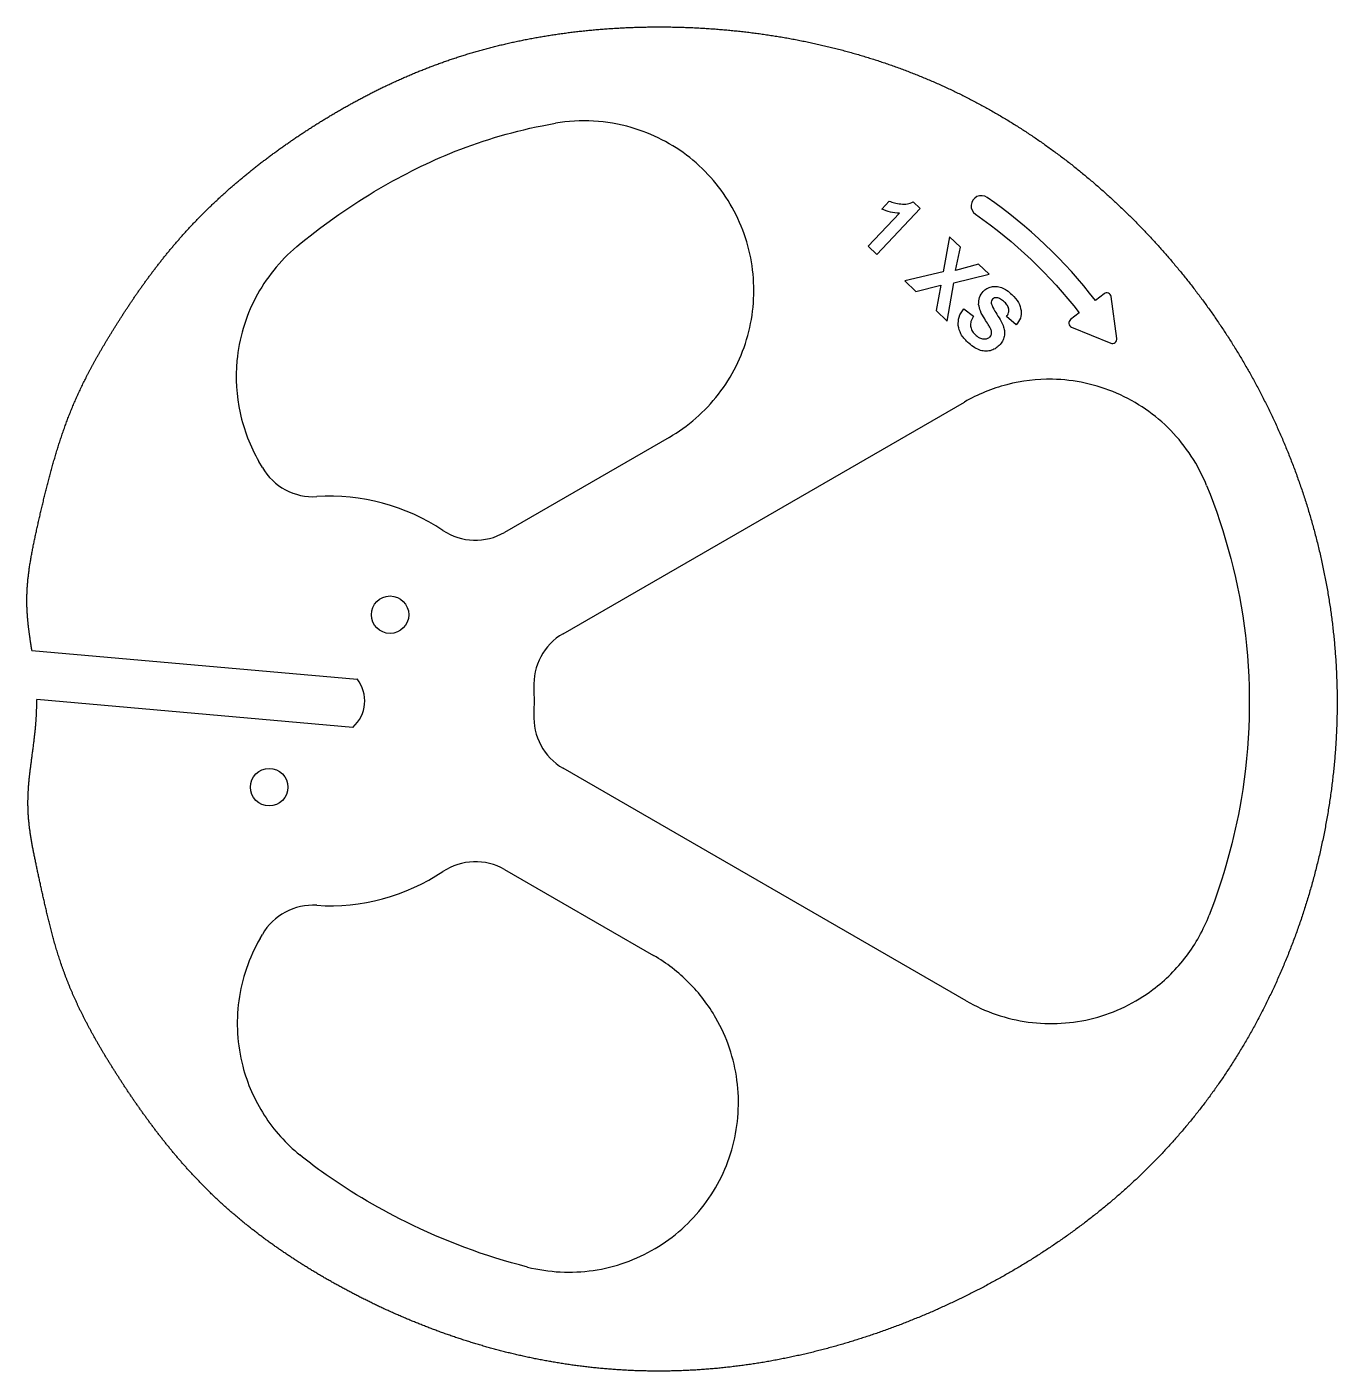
# Model space of a CAD drawing. Header units: millimetres. Extents: x -52 to 172, y -115 to 115.
import ezdxf

# ---------------------------------------------------------------- set-up
doc = ezdxf.new("R2010")
doc.units = ezdxf.units.MM
doc.layers.get('0').update_dxf_attribs({"linetype": 'CONTINUOUS'})

msp = doc.modelspace()

# ---------------------------------------------------------------- linework, layer by layer
for p, q in [((94.37, 84.07), (95.66, 85.43)), ((99.74, 85.3), (100.95, 84.15)), ((92.03, 77.75), (97.38, 83.37)), ((100.95, 84.15), (93.53, 76.33)), ((93.53, 76.33), (92.03, 77.75)), ((108.37, 67.05), (110.04, 65.75)), ((117.35, 64.27), (115.71, 65.7)), ((39.91, 11.5), (108.5, 51.09)), ((58.01, 45.04), (29.91, 28.82)), ((-11.5, 39.91), (-12.09, 40.93)), ((-50.89, 8.64), (4.68, 3.75)), ((3.95, -4.51), (-50.06, 0.23)), ((108.79, -51.26), (39.91, -11.5)), ((29.91, -28.82), (55.37, -43.52)), ((-11.9, -40.61), (-11.5, -39.91))]:
    msp.add_line(p, q)
msp.add_lwpolyline([(110.38, 83.18, -0.076905), (128.12, 66.33), (126.65, 65.19, 0.57735), (126.82, 63.9), (133.5, 61.16, 0.57735), (134.53, 61.95), (133.56, 69.11, 0.57735), (132.36, 69.6), (130.89, 68.46, 0.076905), (112.38, 86.05, 1)], format="xyb", close=True)
msp.add_lwpolyline([(98.32, 71.78), (100.2, 69.99), (104.49, 71.04), (103.66, 66.71), (105.55, 64.9), (106.7, 71.44), (112.71, 72.92), (110.89, 74.65), (106.98, 73.6), (107.8, 77.58), (105.96, 79.33), (104.84, 73.32)], close=True)
for centre in [(10.33, 14.74), (-10.33, -14.74)]:
    msp.add_circle(centre, 3.2)
for centre, radius, start, end in [((-2.84, 44.91), 10, 210, 273.6122), ((0, 0), 35, 56.3878, 93.6122), ((24.91, 37.48), 10, 236.3878, 300), ((44.91, 2.84), 10, 120, 183.6122), ((0, 0), 6, -48.7865, 38.7379), ((0, 0), 35, -3.6122, 3.6122), ((44.91, -2.84), 10, 176.3878, 240), ((24.91, -37.48), 10, 60, 123.6122), ((0, 0), 35, 266.3878, 303.6122), ((-2.84, -44.91), 10, 86.3878, 150)]:
    msp.add_arc(centre, radius, start, end)
for points, degree, knots in [([(-50.89, 8.64), (-51.01, 9.39), (-51.24, 10.94), (-51.58, 13.25), (-51.85, 16.31), (-51.72, 20.16), (-51.15, 24.17), (-50.29, 28.34), (-49.29, 32.72), (-48.19, 37.23), (-46.96, 41.79), (-45.54, 46.27), (-43.88, 50.6), (-41.95, 54.76), (-39.79, 58.8), (-37.43, 62.79), (-34.89, 66.79), (-32.15, 70.83), (-29.14, 74.89), (-25.8, 78.96), (-22.08, 82.97), (-17.98, 86.89), (-13.53, 90.66), (-8.8, 94.25), (-3.86, 97.63), (1.22, 100.76), (6.41, 103.62), (11.72, 106.2), (17.18, 108.47), (22.83, 110.44), (28.71, 112.08), (34.85, 113.4), (41.24, 114.38), (47.84, 115.02), (54.62, 115.29), (61.52, 115.2), (68.47, 114.73), (75.42, 113.87), (82.32, 112.61), (89.11, 110.94), (95.76, 108.86), (102.23, 106.37), (108.49, 103.48), (114.53, 100.2), (120.32, 96.54), (125.86, 92.55), (131.13, 88.23), (136.15, 83.62), (140.9, 78.74), (145.37, 73.59), (149.57, 68.19), (153.47, 62.52), (157.08, 56.58), (160.37, 50.38), (163.32, 43.91), (165.9, 37.19), (168.09, 30.23), (169.86, 23.07), (171.17, 15.75), (171.99, 8.31), (172.32, 0.8), (172.13, -6.73), (171.45, -14.23), (170.28, -21.64), (168.65, -28.92), (166.59, -36.01), (164.12, -42.87), (161.27, -49.47), (158.06, -55.78), (154.51, -61.79), (150.62, -67.49), (146.4, -72.86), (141.86, -77.92), (137.02, -82.67), (131.87, -87.1), (126.45, -91.23), (120.76, -95.06), (114.84, -98.59), (108.71, -101.82), (102.39, -104.73), (95.92, -107.31), (89.33, -109.54), (82.63, -111.39), (75.87, -112.84), (69.09, -113.88), (62.3, -114.48), (55.56, -114.65), (48.9, -114.4), (42.36, -113.73), (35.97, -112.69), (29.75, -111.3), (23.74, -109.58), (17.92, -107.57), (12.3, -105.31), (6.87, -102.81), (1.64, -100.09), (-3.4, -97.18), (-8.22, -94.06), (-12.8, -90.74), (-17.1, -87.21), (-21.12, -83.46), (-24.83, -79.51), (-28.26, -75.39), (-31.45, -71.17), (-34.43, -66.88), (-37.22, -62.57), (-39.82, -58.27), (-42.17, -53.94), (-44.21, -49.58), (-45.9, -45.17), (-47.24, -40.73), (-48.32, -36.35), (-49.26, -32.12), (-50.13, -28.13), (-50.93, -24.35), (-51.5, -20.66), (-51.67, -16.89), (-51.36, -12.9), (-50.74, -8.68), (-50.28, -5.19), (-50.09, -2.58), (-50.05, -0.85), (-50.06, 0.01)], 5, [0.0172399, 0.0172399, 0.0172399, 0.0172399, 0.0172399, 0.0172399, 0.025, 0.0333333, 0.0416667, 0.05, 0.0583333, 0.0666667, 0.075, 0.0833333, 0.0916667, 0.1, 0.1083333, 0.1166667, 0.125, 0.1333333, 0.1416667, 0.15, 0.1583333, 0.1666667, 0.175, 0.1833333, 0.1916667, 0.2, 0.2083333, 0.2166667, 0.225, 0.2333333, 0.2416667, 0.25, 0.2583333, 0.2666667, 0.275, 0.2833333, 0.2916667, 0.3, 0.3083333, 0.3166667, 0.325, 0.3333333, 0.3416667, 0.35, 0.3583333, 0.3666667, 0.375, 0.3833333, 0.3916667, 0.4, 0.4083333, 0.4166667, 0.425, 0.4333333, 0.4416667, 0.45, 0.4583333, 0.4666667, 0.475, 0.4833333, 0.4916667, 0.5, 0.5083333, 0.5166667, 0.525, 0.5333333, 0.5416667, 0.55, 0.5583333, 0.5666667, 0.575, 0.5833333, 0.5916667, 0.6, 0.6083333, 0.6166667, 0.625, 0.6333333, 0.6416667, 0.65, 0.6583333, 0.6666667, 0.675, 0.6833333, 0.6916667, 0.7, 0.7083333, 0.7166667, 0.725, 0.7333333, 0.7416667, 0.75, 0.7583333, 0.7666667, 0.775, 0.7833333, 0.7916667, 0.8, 0.8083333, 0.8166667, 0.825, 0.8333333, 0.8416667, 0.85, 0.8583333, 0.8666667, 0.875, 0.8833333, 0.8916667, 0.9, 0.9083333, 0.9166667, 0.925, 0.9333333, 0.9416667, 0.95, 0.9583333, 0.9666667, 0.975, 0.9833333, 0.9916667, 1, 1, 1, 1, 1, 1]), ([(58.01, 45.04), (61.28, 46.93), (64.15, 49.44), (68.77, 55.41), (70.47, 58.82), (72.47, 66.11), (72.75, 69.91), (71.84, 77.41), (70.66, 81.03), (66.97, 87.62), (64.5, 90.52), (58.58, 95.22), (55.19, 96.96), (49.46, 98.62), (47.3, 98.99), (42.93, 99.23), (40.74, 99.1), (38.58, 98.73)], 3, [0, 0, 0, 0, 1.132869, 1.132869, 2.265738, 2.265738, 3.398607, 3.398607, 4.531476, 4.531476, 5.664345, 5.664345, 6.797214, 6.797214, 7.453878, 7.453878, 8.110543, 8.110543, 8.110543, 8.110543]), ([(-5.61, 77.65), (-1.61, 81.01), (2.95, 84.23), (7.64, 87.05), (11.87, 89.58), (16.16, 91.77), (20.55, 93.58), (25.51, 95.62), (30.68, 97.19), (36.34, 98.32), (37.08, 98.46), (37.82, 98.6), (38.58, 98.73)], 3, [0.18002482, 0.18002482, 0.18002482, 0.18002482, 0.20616759, 0.20616759, 0.20616759, 0.22974921, 0.22974921, 0.22974921, 0.25634356, 0.25634356, 0.25634356, 0.25980541, 0.25980541, 0.25980541, 0.25980541]), ([(95.66, 85.43), (95.95, 85.31), (96.58, 85.07), (97.25, 84.99), (97.62, 84.95)], 3, [0, 0, 0, 0, 0.0923101, 0.2023129, 0.2023129, 0.2023129, 0.2023129]), ([(97.62, 84.95), (98, 84.93), (98.73, 84.89), (99.41, 85.17), (99.74, 85.3)], 3, [0, 0, 0, 0, 0.1127081, 0.2174206, 0.2174206, 0.2174206, 0.2174206]), ([(97.38, 83.37), (96.86, 83.41), (95.82, 83.47), (94.86, 83.87), (94.37, 84.07)], 3, [0, 0, 0, 0, 0.1533329, 0.3101167, 0.3101167, 0.3101167, 0.3101167]), ([(-5.61, 77.65), (-8.51, 75.22), (-10.9, 72.25), (-14.41, 65.57), (-15.49, 61.91), (-16.12, 55.18), (-15.94, 52.17), (-14.67, 46.33), (-13.58, 43.52), (-12.09, 40.93)], 3, [0, 0, 0, 0, 1.132869, 1.132869, 2.265738, 2.265738, 3.162825, 3.162825, 4.059911, 4.059911, 4.059911, 4.059911]), ([(110.93, 67.75), (110.93, 68.17), (110.94, 69.01), (111.45, 69.67), (111.7, 69.99)], 3, [0, 0, 0, 0, 0.1231572, 0.243461, 0.243461, 0.243461, 0.243461]), ([(111.7, 69.99), (111.9, 70.18), (112.31, 70.54), (112.83, 70.71), (113.1, 70.79)], 3, [0, 0, 0, 0, 0.0802233, 0.1620922, 0.1620922, 0.1620922, 0.1620922]), ([(113.1, 70.79), (113.38, 70.83), (113.96, 70.92), (114.53, 70.74), (114.82, 70.65)], 3, [0, 0, 0, 0, 0.0847231, 0.1745819, 0.1745819, 0.1745819, 0.1745819]), ([(114.82, 70.65), (115.12, 70.51), (115.78, 70.21), (116.32, 69.73), (116.61, 69.47)], 3, [0, 0, 0, 0, 0.100569, 0.215664, 0.215664, 0.215664, 0.215664]), ([(116.61, 69.47), (117.03, 69.04), (117.81, 68.26), (118.08, 67.2), (118.2, 66.73)], 3, [0, 0, 0, 0, 0.1785346, 0.3220243, 0.3220243, 0.3220243, 0.3220243]), ([(107.42, 64.16), (107.44, 64.66), (107.47, 65.71), (108.06, 66.58), (108.37, 67.05)], 3, [0, 0, 0, 0, 0.1448002, 0.3092406, 0.3092406, 0.3092406, 0.3092406]), ([(111.97, 65.29), (111.69, 65.74), (111.21, 66.5), (111.01, 67.38), (110.93, 67.75)], 3, [0, 0, 0, 0, 0.1559376, 0.2683896, 0.2683896, 0.2683896, 0.2683896]), ([(113.31, 68.67), (113.23, 68.57), (113.08, 68.37), (113.09, 68.11), (113.09, 67.98)], 3, [0, 0, 0, 0, 0.0362461, 0.07465157, 0.07465157, 0.07465157, 0.07465157]), ([(113.09, 67.98), (113.17, 67.73), (113.39, 67.05), (113.79, 66.46), (114.04, 66.09)], 3, [0, 0, 0, 0, 0.0786118, 0.212619, 0.212619, 0.212619, 0.212619]), ([(114.01, 68.92), (113.88, 68.92), (113.61, 68.93), (113.41, 68.76), (113.31, 68.67)], 3, [0, 0, 0, 0, 0.03891239, 0.07742291, 0.07742291, 0.07742291, 0.07742291]), ([(115.35, 68.18), (115.14, 68.37), (114.75, 68.72), (114.24, 68.86), (114.01, 68.92)], 3, [0, 0, 0, 0, 0.0847857, 0.1548424, 0.1548424, 0.1548424, 0.1548424]), ([(116.1, 66.97), (116.04, 67.18), (115.89, 67.64), (115.55, 67.99), (115.35, 68.18)], 3, [0, 0, 0, 0, 0.0633525, 0.1439723, 0.1439723, 0.1439723, 0.1439723]), ([(115.71, 65.7), (115.85, 65.91), (116.09, 66.31), (116.1, 66.77), (116.1, 66.97)], 3, [0, 0, 0, 0, 0.0744257, 0.135437, 0.135437, 0.135437, 0.135437]), ([(118.2, 66.73), (118.19, 66.29), (118.18, 65.38), (117.63, 64.65), (117.35, 64.27)], 3, [0, 0, 0, 0, 0.1295108, 0.2658339, 0.2658339, 0.2658339, 0.2658339]), ([(110.04, 65.75), (109.87, 65.46), (109.56, 64.95), (109.53, 64.35), (109.52, 64.08)], 3, [0, 0, 0, 0, 0.0965116, 0.1766945, 0.1766945, 0.1766945, 0.1766945]), ([(112.91, 63.76), (112.8, 63.95), (112.5, 64.47), (112.18, 64.97), (111.97, 65.29)], 3, [0, 0, 0, 0, 0.0650684, 0.1798253, 0.1798253, 0.1798253, 0.1798253]), ([(114.04, 66.09), (114.3, 65.69), (114.75, 64.99), (115.07, 64.23), (115.2, 63.91)], 3, [0, 0, 0, 0, 0.1427528, 0.2468515, 0.2468515, 0.2468515, 0.2468515]), ([(109.04, 61.33), (108.61, 61.77), (107.82, 62.58), (107.55, 63.67), (107.42, 64.16)], 3, [0, 0, 0, 0, 0.181524, 0.3318753, 0.3318753, 0.3318753, 0.3318753]), ([(109.52, 64.08), (109.59, 63.82), (109.71, 63.27), (110.11, 62.86), (110.32, 62.64)], 3, [0, 0, 0, 0, 0.077926, 0.1675101, 0.1675101, 0.1675101, 0.1675101]), ([(110.32, 62.64), (110.55, 62.43), (110.98, 62.05), (111.53, 61.93), (111.77, 61.87)], 3, [0, 0, 0, 0, 0.0924932, 0.1663967, 0.1663967, 0.1663967, 0.1663967]), ([(111.77, 61.87), (111.99, 61.87), (112.4, 61.88), (112.72, 62.14), (112.87, 62.26)], 3, [0, 0, 0, 0, 0.0624206, 0.1195567, 0.1195567, 0.1195567, 0.1195567]), ([(112.87, 62.26), (112.95, 62.35), (113.1, 62.53), (113.13, 62.77), (113.15, 62.88)], 3, [0, 0, 0, 0, 0.03568749, 0.06967538, 0.06967538, 0.06967538, 0.06967538]), ([(113.15, 62.88), (113.14, 63.02), (113.12, 63.32), (112.99, 63.6), (112.91, 63.76)], 3, [0, 0, 0, 0, 0.03956455, 0.09155764, 0.09155764, 0.09155764, 0.09155764]), ([(115.31, 62.31), (115.23, 62.04), (115.05, 61.46), (114.66, 61.01), (114.45, 60.77)], 3, [0, 0, 0, 0, 0.0837708, 0.1780398, 0.1780398, 0.1780398, 0.1780398]), ([(115.2, 63.91), (115.28, 63.65), (115.42, 63.12), (115.35, 62.57), (115.31, 62.31)], 3, [0, 0, 0, 0, 0.0824432, 0.1626938, 0.1626938, 0.1626938, 0.1626938]), ([(111.01, 60), (110.68, 60.16), (109.96, 60.5), (109.36, 61.04), (109.04, 61.33)], 3, [0, 0, 0, 0, 0.1093103, 0.2380405, 0.2380405, 0.2380405, 0.2380405]), ([(112.88, 59.87), (112.57, 59.82), (111.94, 59.72), (111.32, 59.9), (111.01, 60)], 3, [0, 0, 0, 0, 0.0936019, 0.1903686, 0.1903686, 0.1903686, 0.1903686]), ([(114.45, 60.77), (114.22, 60.57), (113.77, 60.15), (113.18, 59.96), (112.88, 59.87)], 3, [0, 0, 0, 0, 0.0902701, 0.1821948, 0.1821948, 0.1821948, 0.1821948]), ([(149.89, 36.84), (148.47, 40.35), (146.39, 43.54), (141.11, 48.94), (137.97, 51.1), (131.04, 54.1), (127.31, 54.91), (120.91, 55.02), (118.29, 54.72), (113.21, 53.4), (110.77, 52.41), (108.5, 51.09)], 3, [0, 0, 0, 0, 1.132869, 1.132869, 2.265738, 2.265738, 3.398607, 3.398607, 4.185943, 4.185943, 4.973278, 4.973278, 4.973278, 4.973278]), ([(149.89, 36.84), (153.14, 28.79), (155.45, 20.11), (156.51, 11.19), (157.62, 1.93), (157.36, -7.59), (155.78, -16.85), (154.62, -23.68), (152.76, -30.34), (150.34, -36.6)], 3, [0.45173077, 0.45173077, 0.45173077, 0.45173077, 0.48643907, 0.48643907, 0.48643907, 0.52246106, 0.52246106, 0.52246106, 0.54901308, 0.54901308, 0.54901308, 0.54901308]), ([(108.79, -51.26), (112.06, -53.15), (115.67, -54.38), (123.15, -55.39), (126.96, -55.16), (134.27, -53.26), (137.7, -51.6), (142.88, -47.71), (144.8, -45.79), (148.05, -41.48), (149.37, -39.11), (150.34, -36.6)], 3, [0, 0, 0, 0, 1.132869, 1.132869, 2.265738, 2.265738, 3.398607, 3.398607, 4.20841, 4.20841, 5.018213, 5.018213, 5.018213, 5.018213]), ([(-11.9, -40.61), (-13.79, -43.88), (-15.02, -47.49), (-16.03, -54.97), (-15.8, -58.78), (-14.07, -65.4), (-12.84, -68.22), (-9.52, -73.37), (-7.47, -75.67), (-5.1, -77.6)], 3, [0, 0, 0, 0, 1.132869, 1.132869, 2.265738, 2.265738, 3.184237, 3.184237, 4.102736, 4.102736, 4.102736, 4.102736]), ([(33.84, -96.76), (37.5, -97.68), (41.31, -97.87), (48.78, -96.79), (52.38, -95.52), (58.88, -91.68), (61.72, -89.14), (66.28, -83.12), (67.95, -79.69), (69.88, -72.39), (70.12, -68.58), (69.13, -61.09), (67.91, -57.48), (64.76, -52), (63.21, -49.96), (59.61, -46.35), (57.58, -44.79), (55.37, -43.52)], 3, [0, 0, 0, 0, 1.132869, 1.132869, 2.265738, 2.265738, 3.398607, 3.398607, 4.531476, 4.531476, 5.664345, 5.664345, 6.797214, 6.797214, 7.561899, 7.561899, 8.326585, 8.326585, 8.326585, 8.326585]), ([(33.84, -96.76), (26.48, -94.92), (19.54, -92.26), (13.03, -89.04), (7.83, -86.47), (2.93, -83.55), (-1.4, -80.43), (-2.69, -79.5), (-3.91, -78.56), (-5.1, -77.6)], 3, [0.74946636, 0.74946636, 0.74946636, 0.74946636, 0.7841782, 0.7841782, 0.7841782, 0.81195418, 0.81195418, 0.81195418, 0.82016742, 0.82016742, 0.82016742, 0.82016742])]:
    msp.add_open_spline(points, degree=degree, knots=knots)
msp.add_open_spline([(-50.06, 0.01), (-50.06, 0.06), (-50.06, 0.1), (-50.06, 0.15), (-50.06, 0.19), (-50.06, 0.23)], degree=5)

doc.saveas('drawing.dxf')
